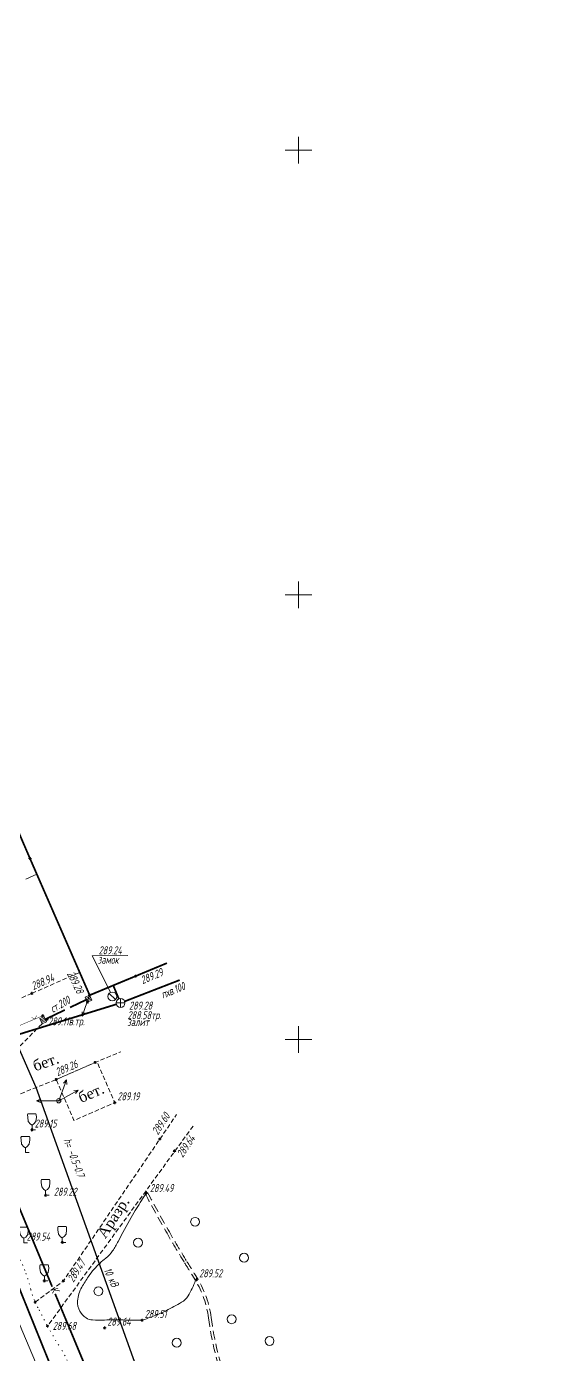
# Model space of a CAD drawing. Header units: metres. Extents: x 0 to 3282, y 0 to 1671.
# Drawn here: x 1958 to 2016, y 1410 to 1559.3 of the extents above; entities that cross this region are included whole.
import ezdxf

# ---------------------------------------------------------------- set-up
doc = ezdxf.new("R2010")
doc.units = ezdxf.units.M
doc.set_wipeout_variables(frame=1)
for name, pattern in [('71100000a', [1, 0, -1]), ('COMMUN', [6, 5, -1]), ('DASHED', [0.75, 0.5, -0.25]), ('DASHEDX2', [1.5, 1, -0.5])]:
    doc.linetypes.add(name, pattern=pattern)
for name, color, linetype, lineweight, transparency in [('31252100', 7, 'Continuous', 18, 0.65), ('51361800', 7, 'Continuous', 18, 0.65), ('51361990', 7, 'Continuous', 18, 0.65), ('51478610', 7, 'Continuous', 18, 0.65), ('71100000', 7, 'Continuous', 18, 0.65), ('71133200', 7, 'Continuous', 18, 0.65), ('82323000', 7, 'Continuous', 18, 0.65), ('Commun', 7, 'Continuous', 18, 0.65), ('GEO_POINTS', 7, 'Continuous', 18, 0.65), ('Grid', 7, 'Continuous', 18, 0.65), ('Otm', 7, 'Continuous', 18, 0.65), ('R_Поверхность7_CNT-MIN', 7, 'Continuous', 18, 0.65), ('Sit', 7, 'Continuous', 18, 0.65), ('Text', 7, 'Continuous', 18, 0.65), ('Text_com', 7, 'Continuous', 18, 0.65), ('Us_znak', 7, 'Continuous', 18, 0.65)]:
    doc.layers.add(name, color=color, linetype=linetype, lineweight=lineweight, transparency=transparency)
doc.styles.add('eskd', font='ESKD1.shx', dxfattribs={"width": 1.2, "oblique": 15})
doc.styles.get("Standard").update_dxf_attribs({"font": 'GOST_0.TTF', "oblique": 15})
doc.styles.add('style1', font='times.ttf', dxfattribs={"height": 1})
doc.linetypes.add('KABELww_500', pattern='A,0.0001,-0.4,[131,ltypeshp.shx,S=0.4,R=90,X=0.4,Y=-0.4],0.2,[131,ltypeshp.shx,S=0.2,R=90,X=0.4,Y=-0.2],3.6,[131,ltypeshp.shx,S=0.2,R=-90,X=-0.4,Y=0.2],0.2,[131,ltypeshp.shx,S=0.4,R=-90,X=-0.4,Y=0.4],-0.8,4,-0.4', length=9.6001)
picture_1 = doc.add_image_def('image1.png', size_in_pixel=(630, 728))

# ---------------------------------------------------------------- blocks, each defined once
blk = doc.blocks.new('71133200')
for p, q in [((-0.924145, 3.560442), (-1.024145, 3.360442)), ((-1.024145, 3.360442), (-0.977382, 2.864397)), ((-0.024145, 3.560442), (-0.924145, 3.560442)), ((-0.024145, 3.560442), (0.875855, 3.560442)), ((0.875855, 3.560442), (0.958164, 3.395824)), ((0.975974, 2.864397), (0.958164, 3.395824)), ((-0.977382, 2.864397), (-0.861899, 1.88241)), ((-0.861899, 1.88241), (-0.374616, 1.28565)), ((-0.374616, 1.28565), (0, 1.039723)), ((0, 1.039723), (0.401375, 1.321765)), ((0, 0), (0, 1.039723)), ((0.8, 0), (0, 0)), ((0.401375, 1.321765), (0.861899, 1.88241)), ((0.861899, 1.88241), (0.975974, 2.864397))]:
    blk.add_line(p, q)
at = {"style": 'eskd', "oblique": 14.99997778}
blk.add_attdef('Z', (1.873004, -0.239356), '', height=2, dxfattribs=at)
blk = doc.blocks.new('51478610')
at = {"color": 7}
blk.add_wipeout([(0.5, 0.05), (0.48, 0.15), (0.44, 0.24), (0.39, 0.32), (0.32, 0.39), (0.24, 0.44), (0.15, 0.48), (0.05, 0.5), (-0.05, 0.5), (-0.15, 0.48), (-0.24, 0.44), (-0.32, 0.39), (-0.39, 0.32), (-0.44, 0.24), (-0.48, 0.15), (-0.5, 0.05), (-0.5, -0.05), (-0.48, -0.15), (-0.44, -0.24), (-0.39, -0.32), (-0.32, -0.39), (-0.24, -0.44), (-0.15, -0.48), (-0.05, -0.5), (0.05, -0.5), (0.15, -0.48), (0.24, -0.44), (0.32, -0.39), (0.39, -0.32), (0.44, -0.24), (0.48, -0.15), (0.5, -0.05)], dxfattribs=at)
at = {"color": 7, "const_width": 0.375}
blk.add_lwpolyline([(0.01, 0.01, 1), (-0.01, -0.01, 1), (0.01, 0.01)], format="xyb", close=True, dxfattribs=at)
blk.add_circle((0, 0), 0.5)
at = {"style": 'eskd', "oblique": 15}
blk.add_attdef('Z', (1.11, -0.78), '', height=2, dxfattribs=at)
blk = doc.blocks.new('51361990a')
at = {"color": 7}
blk.add_wipeout([(1, 0.1), (0.97, 0.3), (0.89, 0.48), (0.78, 0.64), (0.64, 0.78), (0.48, 0.89), (0.3, 0.97), (0.1, 1.01), (-0.09, 1.01), (-0.29, 0.97), (-0.47, 0.89), (-0.63, 0.78), (-0.77, 0.64), (-0.88, 0.48), (-0.96, 0.3), (-1, 0.1), (-1, -0.09), (-0.96, -0.29), (-0.88, -0.47), (-0.77, -0.63), (-0.63, -0.77), (-0.47, -0.88), (-0.29, -0.96), (-0.09, -0.99), (0.1, -0.99), (0.3, -0.96), (0.48, -0.88), (0.64, -0.77), (0.78, -0.63), (0.89, -0.47), (0.97, -0.29), (1, -0.09)], dxfattribs=at)
blk.add_line((-0.71, 0.7), (0.71, -0.7))
blk.add_circle((0, 0.01), 1)
at = {"color": 7, "style": 'eskd', "oblique": 15}
for tag, p in [('Z', (1.73, 1.41)), ('Z1', (1.73, -0.99)), ('Z2', (1.73, -3.39))]:
    blk.add_attdef(tag, p, '', height=2, dxfattribs=at)
blk = doc.blocks.new('*U51')
at = {"layer": '82323000', "ltscale": 0.5, "flags": 128}
blk.add_lwpolyline([(5192364.63, 4969049.86, 0.05, 0.05, 0), (5192365.78, 4969050.35, 0.05, 0.05, 0), (5192368.08, 4969051.33, 0.05, 0.05, 0), (5192370.38, 4969052.31, 0.05, 0.05, 0), (5192371.23, 4969052.67, 0, 0, 0)], format="xyseb", dxfattribs=at)
at = {"layer": '82323000', "linetype": 'Continuous', "ltscale": 0.5, "const_width": 0.05}
for points in [[(5192369.99, 4969052.46), (5192370.38, 4969052.31)], [(5192370.38, 4969052.31), (5192370.54, 4969052.7)], [(5192365.78, 4969050.35), (5192365.94, 4969050.74)], [(5192368.08, 4969051.33), (5192367.92, 4969050.93)], [(5192368.48, 4969051.17), (5192368.08, 4969051.33)], [(5192365.39, 4969050.51), (5192365.78, 4969050.35)]]:
    blk.add_lwpolyline(points, dxfattribs=at)
blk = doc.blocks.new('31252100a')
blk.add_circle((0, 0), 1)
blk = doc.blocks.new('51361800a')
at = {"color": 7}
blk.add_wipeout([(-0.1, 1), (-0.29, 0.96), (-0.47, 0.89), (-0.64, 0.78), (-0.78, 0.64), (-0.89, 0.47), (-0.96, 0.29), (-1, 0.1), (-1, -0.1), (-0.96, -0.29), (-0.89, -0.47), (-0.78, -0.64), (-0.64, -0.78), (-0.47, -0.89), (-0.29, -0.96), (-0.1, -1), (0.1, -1), (0.29, -0.96), (0.47, -0.89), (0.64, -0.78), (0.78, -0.64), (0.89, -0.47), (0.96, -0.29), (1, -0.1), (1, 0.1), (0.96, 0.29), (0.89, 0.47), (0.78, 0.64), (0.64, 0.78), (0.47, 0.89), (0.29, 0.96), (0.1, 1)], dxfattribs=at)
for p, q in [((-1, 0), (1, 0)), ((0, -1), (0, 1))]:
    blk.add_line(p, q)
blk.add_circle((0, 0), 1)
at = {"style": 'eskd', "oblique": 15}
for tag, p in [('Z', (1.72, 1.4)), ('Z1', (1.72, -1)), ('Z2', (1.72, -3.4))]:
    blk.add_attdef(tag, p, '', height=2, dxfattribs=at)
blk = doc.blocks.new('GRID')
at = {"layer": 'Grid', "color": 104}
blk.add_line((-1.5, 0), (1.5, 0), dxfattribs=at)
for points in [[(0, 0), (0, 1.5)], [(0, 0), (0, -1.5)]]:
    blk.add_lwpolyline(points, dxfattribs=at)
blk = doc.blocks.new('NAPR')
at = {"layer": 'Us_znak', "color": 0, "linetype": 'Continuous', "lineweight": -2}
for p in [(-0.19, 2.04), (0.19, 2.04)]:
    blk.add_line(p, (0, 2.5), dxfattribs=at)
blk.add_lwpolyline([(0, 0), (0, 2.5)], dxfattribs=at)

msp = doc.modelspace()

# ---------------------------------------------------------------- linework, layer by layer
at = {"layer": '71100000', "linetype": '71100000a', "ltscale": 0.5}
msp.add_lwpolyline([(1953.424, 1429.745, -0.0145531), (1954.239, 1427.981, -0.0242719), (1954.644, 1426.889, -0.0101888), (1955.165, 1425.119, 0.0190928), (1955.46, 1424.179, 0.0514673), (1956.497, 1422.005, -0.0434955), (1957.764, 1419.455, -0.0337971), (1958.442, 1417.312, 0.0502411), (1958.946, 1415.884, 0.0084474), (1959.375, 1415.01, 0.0040086), (1960.326, 1413.191, 0.0219301), (1961.801, 1410.692, -0.0404461), (1962.551, 1409.307, -0.0392512)], format="xyb", dxfattribs=at)
at = {"layer": 'Commun', "color": 1, "linetype": 'KABELww_500', "lineweight": 30, "elevation": 289.986, "flags": 128}
msp.add_lwpolyline([(1971.025, 1406.711), (1959.032, 1440.012), (1946.823, 1467.845), (1931.31, 1504.346), (1924.271, 1522.106)], dxfattribs=at)
at = {"layer": 'Commun', "color": 4, "linetype": 'COMMUN', "ltscale": 0.7, "const_width": 0.2, "elevation": 287.906, "flags": 128}
msp.add_lwpolyline([(1930.052, 1484.505), (1961.298, 1407.187)], dxfattribs=at)
at = {"layer": 'Commun', "color": 32, "linetype": 'COMMUN', "ltscale": 0.7, "const_width": 0.2, "elevation": 289.283, "flags": 128}
for points in [[(1968.539, 1449.524), (1967.718, 1451.5)], [(1968.539, 1449.524), (1975.194, 1452.103)], [(1968.539, 1449.524), (1950.906, 1444.085)], [(1950.595, 1443.488), (1954.598, 1432.629), (1960.847, 1417.624)], [(1961.182, 1416.82), (1979.248, 1373.442)]]:
    msp.add_lwpolyline(points, dxfattribs=at)
at = {"layer": 'GEO_POINTS', "lineweight": 60}
for centre in [(1958.349, 1465.775, 289.222), (1970.249, 1452.552, 289.294), (1958.57, 1450.608, 288.941), (1965.065, 1450.397, 289.277), (1967.628, 1450.245, 289.239), (1964.823, 1449.618, 289.284), (1968.548, 1449.515, 289.283), (1959.788, 1448.088, 289.29), (1960.277, 1447.7, 289.113), (1965.683, 1442.84, 288.715), (1961.287, 1440.92, 289.257), (1961.584, 1438.53, 289.185), (1967.891, 1438.319, 289.187), (1958.582, 1435.261, 289.152), (1972.947, 1434.216, 289.605), (1974.607, 1432.881, 289.636), (1960.112, 1427.908, 289.222), (1971.44, 1428.161, 289.492), (1961.981, 1422.597, 289.344), (1959.967, 1418.283, 289.418), (1962.122, 1418.286, 289.468), (1977.089, 1418.417, 289.525), (1958.946, 1415.884, 289.602), (1960.326, 1413.191, 289.68), (1966.752, 1412.985, 289.642), (1970.958, 1413.851, 289.507)]:
    msp.add_circle(centre, 0.06, dxfattribs=at)
at = {"layer": 'R_Поверхность7_CNT-MIN', "color": 32}
msp.add_lwpolyline([(1976.961, 1418.339, -0.0638089), (1976.136, 1416.588, -0.1199276), (1975.385, 1415.867, -0.0147791), (1973.696, 1414.953, -0.021627), (1972.499, 1414.413, -0.0076015), (1971.1, 1413.878, -0.0789087), (1970.958, 1413.851, -0.0151638), (1970.434, 1413.848, 0.0043176), (1968.595, 1413.88, 0.0049643), (1966.751, 1413.877, -0.0066246), (1965.369, 1413.88, -0.1511098), (1964.659, 1414.112, -0.1083009), (1963.963, 1414.874, -0.1525795), (1963.703, 1416.029, -0.1099138), (1964.184, 1417.581, -0.0207992), (1964.931, 1418.771, -0.0282235), (1965.565, 1419.59, -0.0506627), (1966.893, 1420.837, 0.0839062), (1967.646, 1421.645, 0.0267711), (1968.274, 1422.719, -0.0109394), (1969.728, 1425.393, -0.0085798), (1970.346, 1426.432, -0.0050714), (1971.44, 1428.161)], format="xyb", dxfattribs=at)
at = {"layer": 'Sit', "const_width": 0.2, "elevation": 288.481, "flags": 128}
msp.add_lwpolyline([(1941.598, 1504.629), (1958.349, 1465.775), (1965.065, 1450.397), (1973.755, 1454.008)], dxfattribs=at)
at = {"layer": 'Sit', "flags": 128}
for points, elevation in [([(1957.884, 1463.448), (1959.128, 1463.991)], 288.481), ([(1967.394, 1450.737), (1965.346, 1454.82), (1969.372, 1454.859)], 289.239), ([(1965.133, 1450.241), (1964.644, 1450.027)], 288.481), ([(1965.188, 1450.114), (1964.699, 1449.901)], 288.481), ([(1965.253, 1449.966), (1964.764, 1449.752)], 288.481), ([(1960.021, 1447.833), (1959.532, 1447.619)], 289.282), ([(1960.082, 1447.693), (1959.593, 1447.48)], 289.282), ([(1960.145, 1447.548), (1959.657, 1447.334)], 289.282), ([(1945.571, 1440.507), (1949.245, 1431.903), (1954.35, 1419.97), (1964.979, 1394.946), (1972.921, 1376.198), (1979.151, 1361.496), (1983.989, 1350.075), (1988.954, 1338.547), (1996.461, 1320.824), (2000.8, 1310.529)], 287.59)]:
    msp.add_lwpolyline(points, dxfattribs=dict(at, elevation=elevation))
at = {"layer": 'Sit', "linetype": 'DASHED', "flags": 128}
for points, elevation in [([(1958.57, 1450.608), (1963.947, 1452.956)], 288.941), ([(1958.57, 1450.608), (1952.097, 1447.834)], 288.941), ([(1945.571, 1440.507), (1949.773, 1441.179), (1951.435, 1441.498), (1955.408, 1442.843), (1959.717, 1447.197)], 287.59), ([(1949.245, 1431.903), (1954.144, 1438.044), (1961.287, 1440.92), (1965.683, 1442.84), (1968.558, 1444.032)], 287.59), ([(1958.946, 1415.884), (1962.122, 1418.286), (1974.831, 1436.966)], 289.602), ([(1976.703, 1435.686), (1960.326, 1413.191)], 289.636)]:
    msp.add_lwpolyline(points, dxfattribs=dict(at, elevation=elevation))
at = {"layer": 'Sit', "linetype": 'COMMUN', "ltscale": 0.7, "const_width": 0.2, "elevation": 289.282, "flags": 128}
for points in [[(1962.865, 1449.024), (1964.699, 1449.901)], [(1960.082, 1447.693), (1962.276, 1448.742)]]:
    msp.add_lwpolyline(points, dxfattribs=at)
at = {"layer": 'Sit', "flags": 128}
for points, elevation in [([(1965.065, 1450.397), (1964.576, 1450.184), (1964.823, 1449.618), (1965.312, 1449.831)], 288.481), ([(1959.958, 1447.976), (1959.469, 1447.762), (1959.717, 1447.197), (1960.205, 1447.41)], 289.282)]:
    msp.add_lwpolyline(points, close=True, dxfattribs=dict(at, elevation=elevation))
at = {"layer": 'Sit', "linetype": 'DASHED', "elevation": 287.59, "flags": 128}
msp.add_lwpolyline([(1961.287, 1440.92), (1965.879, 1442.926), (1967.891, 1438.319), (1963.299, 1436.313)], close=True, dxfattribs=at)
at = {"layer": 'Sit', "linetype": 'DASHEDX2'}
for points in [[(1971.308, 1428.091, 0.0074123), (1973.64, 1423.851, 0.0087215), (1975.738, 1420.312, 0.0019605), (1976.58, 1418.958, -0.0042809), (1976.961, 1418.339, -0.1042646), (1978.433, 1414.116, 0.059888), (1980.361, 1406.482, 0.0362234), (1981.954, 1403.092, -0.0398586), (1983.362, 1400.04, -0.1439812), (1983.811, 1393.297, 0.1310185), (1984.121, 1385.732, 0.0070176), (1985.118, 1382.678, 0.034867), (1985.378, 1382.063, 0.0092745), (1986.192, 1380.528, -0.0080284), (1987.132, 1378.766, -0.0122891), (1990.126, 1372.559, 0.0114837), (1993.326, 1365.898, 0.0225265), (1997.016, 1359.39, -0.0192317), (2001.375, 1351.821, -0.0105928), (2001.816, 1350.937, -0.001501), (2004.795, 1344.586, -0.041545), (2007.244, 1337.931, -0.0293459), (2009.347, 1328.106, -0.0293459)], [(1971.573, 1428.232, 0.0074123), (1973.9, 1423.999, 0.0087215), (1975.993, 1420.469, 0.0019605), (1976.834, 1419.118, -0.0042809), (1977.218, 1418.494, -0.1042646), (1978.731, 1414.154, 0.059888), (1980.641, 1406.589, 0.0362234), (1982.216, 1403.239, -0.0398586), (1983.644, 1400.143, -0.1439812), (1984.104, 1393.231, 0.1310185), (1984.408, 1385.821, 0.0070176), (1985.402, 1382.775, 0.034867), (1985.645, 1382.199, 0.0092745), (1986.455, 1380.673, -0.0080284), (1987.399, 1378.903, -0.0122891), (1990.4, 1372.683, 0.0114837), (1993.593, 1366.034, 0.0225265), (1997.271, 1359.55, -0.0192317), (2001.641, 1351.96, -0.0105928), (2002.087, 1351.065, -0.001501), (2005.067, 1344.713, -0.041545), (2007.533, 1338.011, -0.0293459), (2009.643, 1328.151, -0.0293459)]]:
    msp.add_lwpolyline(points, format="xyb", dxfattribs=at)

# ---------------------------------------------------------------- block references
at = {"layer": '31252100', "color": 7, "xscale": 0.5, "yscale": 0.5, "zscale": 0.5}
for p in [(1976.926, 1424.919), (1970.512, 1422.574), (1982.436, 1420.877), (1966.052, 1417.113), (1981.043, 1413.964), (1974.861, 1411.319), (1985.298, 1411.525)]:
    msp.add_blockref('31252100a', p, dxfattribs=at)
at = {"layer": '71133200', "color": 7, "xscale": 0.5, "yscale": 0.5, "zscale": 0.5}
for p in [(1958.582, 1435.261, 289.152), (1957.843, 1432.717, 288.105), (1960.112, 1427.908, 289.222), (1957.678, 1422.546, 289.544), (1961.981, 1422.597, 289.344), (1959.967, 1418.283, 289.418)]:
    msp.add_blockref('71133200', p, dxfattribs=at)
at = {"layer": '82323000', "color": 7}
msp.add_blockref('*U51', (-5190411.441, -4967604.578), dxfattribs=at)
at = {"layer": 'Grid', "color": 7, "linetype": 'Continuous'}
for p in [(1988.559, 1545.422), (1988.559, 1495.422), (1988.559, 1445.422)]:
    msp.add_blockref('GRID', p, dxfattribs=at)
at = {"layer": 'Sit', "color": 7, "linetype": 'Continuous', "rotation": 160.4537178631002}
msp.add_blockref('NAPR', (1965.065, 1450.397, 288.481), dxfattribs=at)

# ---------------------------------------------------------------- texts
at = {"layer": 'Otm', "oblique": 13, "width": 0.8}
for s, p in [('289.24', (1966.074, 1454.999, 289.239)), ('289.11в.тр.', (1960.392, 1447.011, 289.283)), ('289.19', (1968.191, 1438.579, 289.187)), ('289.15', (1958.882, 1435.521, 289.152)), ('289.49', (1971.847, 1428.267, 289.492)), ('289.22', (1961.037, 1427.853, 289.222)), ('289.54', (1957.978, 1422.806, 289.544)), ('289.52', (1977.389, 1418.677, 289.525)), ('289.64', (1967.052, 1413.245, 289.642)), ('289.51', (1971.258, 1414.111, 289.507)), ('289.68', (1960.905, 1412.768, 289.68))]:
    msp.add_text(s, height=0.9, dxfattribs=at).set_placement(p)
for s, rotation, p in [('289.28', 296.11671, (1962.487, 1452.821, 289.277)), ('289.29', 22.56329, (1971.025, 1451.631, 289.294)), ('288.94', 23.59105, (1958.741, 1450.966, 288.941)), ('289.26', 23.59808, (1961.457, 1441.278, 289.257)), ('289.60', 57.00147, (1972.75, 1434.623, 289.605)), ('289.64', 56.32806, (1975.535, 1432.068, 289.636)), ('289.47', 56.37432, (1963.229, 1418.041, 289.468))]:
    msp.add_text(s, height=0.9, rotation=rotation, dxfattribs=at).set_placement(p)
at = {"layer": 'Text', "style": 'style1'}
for s, rotation, p in [('бет.', 19.00639, (1958.924, 1441.829)), ('бет.', 23.36892, (1964.104, 1438.257)), ('Аразр.', 56.88494, (1966.832, 1422.95, -579.585))]:
    msp.add_text(s, height=1.2, rotation=rotation, dxfattribs=at).set_placement(p)
at = {"layer": 'Text_com', "oblique": 13, "width": 0.8}
for s, p in [('замок', (1965.985, 1453.939, 289.283)), ('288.58тр.', (1969.327, 1447.702, 289.283)), ('289.28', (1969.496, 1448.779, 289.283)), ('залит', (1969.297, 1446.931, 289.283))]:
    msp.add_text(s, height=0.9, dxfattribs=at).set_placement(p)
for s, rotation, p in [('пхв.100', 22.31336, (1973.314, 1450.006, 858.542)), ('ст.200', 29.46947, (1960.927, 1448.389, 858.542)), ('К', 300.35856, (1960.601, 1417.286, 286.771))]:
    msp.add_text(s, height=0.9, rotation=rotation, dxfattribs=at).set_placement(p)
at = {"layer": 'Text_com', "color": 1, "oblique": 13, "width": 0.8}
for s, rotation, p in [('h= -0.5-0.7', 290.28535, (1962.111, 1434.113, 278.725)), ('10 кВ ', 295.65484, (1966.608, 1419.496, 568.007))]:
    msp.add_text(s, height=0.9, rotation=rotation, dxfattribs=at).set_placement(p)

# ---------------------------------------------------------------- pictures from other files: only their frames are drawn
image = msp.add_image(picture_1, insert=(1887.613, 1279.375, 287.326), size_in_units=(256.833, 296.785), rotation=1.5196, dxfattribs=dict(fade=50))
image.dxf.flags = 15

# ---------------------------------------------------------------- next in the draw order: block references
at = {"layer": '51361990', "color": 7, "xscale": 0.5, "yscale": 0.5, "zscale": 0.5}
msp.add_blockref('51361990a', (1967.618, 1450.254, 289.239), dxfattribs=at)
at = {"layer": '51478610', "color": 7, "xscale": 0.5, "yscale": 0.5, "zscale": 0.5}
msp.add_blockref('51478610', (1961.584, 1438.53, 289.185), dxfattribs=at)

# ---------------------------------------------------------------- next in the draw order: block references
at = {"layer": '51361800', "color": 7, "xscale": 0.5, "yscale": 0.5, "zscale": 0.5}
msp.add_blockref('51361800a', (1968.539, 1449.524, 289.283), dxfattribs=at)
at = {"layer": 'Sit', "color": 7, "linetype": 'Continuous'}
for rotation in [339.2990695066633, 90.28804127817497]:
    msp.add_blockref('NAPR', (1961.584, 1438.53, 289.185), dxfattribs=dict(at, rotation=rotation))
at = {"layer": 'Sit', "color": 7, "linetype": 'Continuous', "xscale": -1, "rotation": 298.4004378893628}
msp.add_blockref('NAPR', (1961.584, 1438.53, 289.185), dxfattribs=at)

doc.saveas('drawing.dxf')
